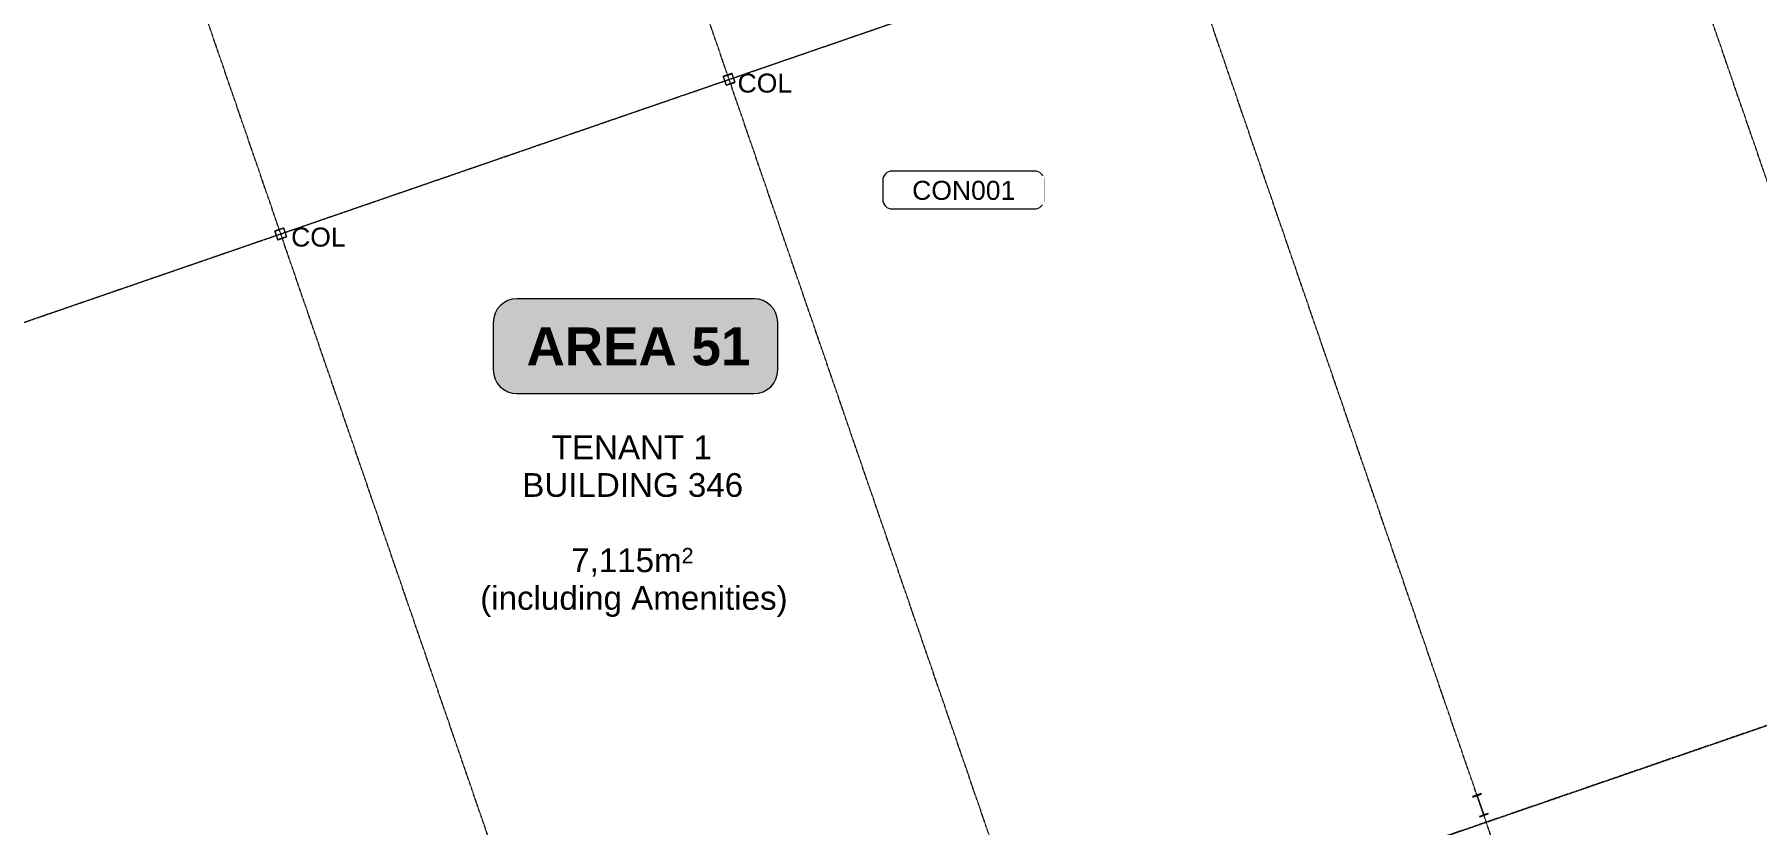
# Model space of a CAD drawing. Header units: millimetres. Extents: x -2612262 to -2065320, y 3717813 to 4283368.
# Drawn here: x -2400033 to -2363717, y 3983893 to 4000544 of the extents above; entities that cross this region are included whole.
import ezdxf

# ---------------------------------------------------------------- set-up
doc = ezdxf.new("R2010")
doc.units = ezdxf.units.MM
for name, pattern in [('Aligning Line', [3.2004, 1.6002, -1.6002]), ('Grid Line', [21, 12, -3, 3, -3]), ('Overhead', [4, 2.5, -1.5])]:
    doc.linetypes.add(name, pattern=pattern)
for name, color, linetype, lineweight in [('A-DETL', 90, 'Continuous', 18), ('A-DETL-GENF', 92, 'Continuous', 5), ('A-FLOR-IDEN', 11, 'Continuous', 5), ('A-FLOR-OVHD', 1, 'Overhead', 13), ('G-ANNO-REFR', 1, 'Aligning Line', 5), ('G-ANNO-TEXT', 231, 'Continuous', 5), ('S-BEAM', 12, 'Continuous', 5), ('S-COLS', 52, 'Continuous', 5), ('S-COLS-IDEN', 171, 'Continuous', 5), ('S-GRID', 1, 'Continuous', 5)]:
    doc.layers.add(name, color=color, linetype=linetype, lineweight=lineweight)
doc.styles.add('Arial', font='arial.ttf', dxfattribs={"height": 500})
doc.styles.add('Arial_2', font='arial.ttf', dxfattribs={"height": 324.945445})
doc.styles.add('Arial_3', font='arial.ttf', dxfattribs={"height": 400})
doc.styles.add('Arial_B', font='arialbd.ttf', dxfattribs={"height": 800})
picture_1 = doc.add_image_def('image1.jpg', size_in_pixel=(6528, 5638))

# ---------------------------------------------------------------- blocks, each defined once
blk = doc.blocks.new('SHS-Square Hollow Section-Column - 200x200xSHS-V2-GA - Part A')
at = {"layer": 'S-COLS', "lineweight": 15}
for p, q in [((-100, 90), (-100, -90)), ((-95, -90), (-95, 90)), ((90, 100), (-90, 100)), ((-90, 95), (90, 95)), ((95, 90), (95, -90)), ((100, -90), (100, 90)), ((90, -95), (-90, -95)), ((-90, -100), (90, -100))]:
    blk.add_line(p, q, dxfattribs=at)
for centre, radius, start, end in [((-90, 90), 10, 90, 180), ((-90, 90), 5, 90, 180), ((90, 90), 10, 360, 90), ((90, 90), 5, 0, 90), ((-90, -90), 10, 180, 270), ((-90, -90), 5, 180, 270), ((90, -90), 5, 270, 0), ((90, -90), 10, 270, 360)]:
    blk.add_arc(centre, radius, start, end, dxfattribs=at)
blk = doc.blocks.new('SHS-Square Hollow Section-Column - 200x200xSHS-V7-GA - Part A')
at = {"layer": 'S-COLS', "lineweight": 15}
for p, q in [((-100, 90), (-100, -90)), ((-95, -90), (-95, 90)), ((90, 100), (-90, 100)), ((-90, 95), (90, 95)), ((95, 90), (95, -90)), ((100, -90), (100, 90)), ((90, -95), (-90, -95)), ((-90, -100), (90, -100))]:
    blk.add_line(p, q, dxfattribs=at)
for centre, radius, start, end in [((-90, 90), 10, 90, 180), ((-90, 90), 5, 90, 180), ((90, 90), 10, 360, 90), ((90, 90), 5, 0, 90), ((-90, -90), 10, 180, 270), ((-90, -90), 5, 180, 270), ((90, -90), 5, 270, 0), ((90, -90), 10, 270, 360)]:
    blk.add_arc(centre, radius, start, end, dxfattribs=at)
blk = doc.blocks.new('Structural Framing 46 - Structural Framing 1-1621990-GA - Part A')
at = {"layer": 'S-BEAM', "lineweight": 13}
for p, q in [((-2410673, 4011883), (-2410841, 4011825)), ((-2410669, 4011871), (-2410673, 4011883)), ((-2410841, 4011825), (-2410837, 4011813)), ((-2410837, 4011813), (-2410767, 4011837)), ((-2410753, 4011830), (-2410636, 4011491)), ((-2410629, 4011494), (-2410745, 4011832)), ((-2410738, 4011847), (-2410669, 4011871)), ((-2410545, 4011511), (-2410614, 4011487)), ((-2410541, 4011499), (-2410545, 4011511)), ((-2410643, 4011477), (-2410713, 4011453)), ((-2410713, 4011453), (-2410709, 4011441)), ((-2410709, 4011441), (-2410541, 4011499)), ((-2397890, 3974777), (-2398069, 3974715)), ((-2398069, 3974715), (-2398065, 3974703)), ((-2398065, 3974703), (-2397990, 3974729)), ((-2397976, 3974722), (-2397843, 3974338)), ((-2397835, 3974341), (-2397967, 3974725)), ((-2397960, 3974739), (-2397885, 3974765)), ((-2397885, 3974765), (-2397890, 3974777)), ((-2397850, 3974324), (-2397926, 3974298)), ((-2397926, 3974298), (-2397921, 3974286)), ((-2397921, 3974286), (-2397742, 3974348)), ((-2397746, 3974360), (-2397821, 3974334)), ((-2397742, 3974348), (-2397746, 3974360))]:
    blk.add_line(p, q, dxfattribs=at)
for centre, start, end in [((-2410763, 4011826), 19.0004, 109.0004), ((-2410735, 4011836), 109.0004, 199.0004), ((-2410647, 4011488), 289.0004, 19.0004), ((-2410618, 4011498), 199.0004, 289.0004), ((-2397986, 3974718), 19.0004, 109.0004), ((-2397957, 3974728), 109.0004, 199.0004), ((-2397854, 3974334), 289.0004, 19.0004), ((-2397825, 3974345), 199.0004, 289.0004)]:
    blk.add_arc(centre, 11.4, start, end, dxfattribs=at)
blk = doc.blocks.new('Structural Framing 5 - Structural Framing 1-1638361-GA - Part A')
at = {"layer": 'S-BEAM', "lineweight": 13}
for p, q in [((-2401222, 4015137), (-2401390, 4015079)), ((-2401390, 4015079), (-2401386, 4015067)), ((-2401386, 4015067), (-2401316, 4015091)), ((-2401302, 4015084), (-2401186, 4014746)), ((-2401178, 4014748), (-2401295, 4015086)), ((-2401288, 4015101), (-2401218, 4015125)), ((-2401218, 4015125), (-2401222, 4015137)), ((-2401193, 4014731), (-2401262, 4014707)), ((-2401262, 4014707), (-2401258, 4014695)), ((-2401258, 4014695), (-2401090, 4014753)), ((-2401094, 4014765), (-2401164, 4014741)), ((-2401090, 4014753), (-2401094, 4014765)), ((-2388439, 3978031), (-2388618, 3977969)), ((-2388618, 3977969), (-2388614, 3977957)), ((-2388614, 3977957), (-2388539, 3977983)), ((-2388525, 3977976), (-2388393, 3977592)), ((-2388385, 3977595), (-2388517, 3977979)), ((-2388510, 3977993), (-2388435, 3978019)), ((-2388435, 3978019), (-2388439, 3978031)), ((-2388400, 3977578), (-2388475, 3977552)), ((-2388475, 3977552), (-2388471, 3977540)), ((-2388471, 3977540), (-2388291, 3977602)), ((-2388295, 3977614), (-2388370, 3977588)), ((-2388291, 3977602), (-2388295, 3977614))]:
    blk.add_line(p, q, dxfattribs=at)
for centre, start, end in [((-2401313, 4015080), 19.0004, 109.0004), ((-2401284, 4015090), 109.0004, 199.0004), ((-2401196, 4014742), 289.0004, 19.0004), ((-2401167, 4014752), 199.0004, 289.0004), ((-2388536, 3977972), 19.0004, 109.0004), ((-2388506, 3977983), 109.0004, 199.0004), ((-2388404, 3977589), 289.0004, 19.0004), ((-2388374, 3977599), 199.0004, 289.0004)]:
    blk.add_arc(centre, 11.4, start, end, dxfattribs=at)
blk = doc.blocks.new('Structural Framing 6 - Structural Framing 1-1639752-GA - Part A')
at = {"layer": 'S-BEAM', "lineweight": 13}
for p, q in [((-2391762, 4018394), (-2391931, 4018336)), ((-2391931, 4018336), (-2391926, 4018324)), ((-2391926, 4018324), (-2391857, 4018348)), ((-2391842, 4018341), (-2391726, 4018003)), ((-2391718, 4018005), (-2391835, 4018343)), ((-2391828, 4018358), (-2391758, 4018382)), ((-2391758, 4018382), (-2391762, 4018394)), ((-2391733, 4017988), (-2391803, 4017964)), ((-2391803, 4017964), (-2391798, 4017952)), ((-2391798, 4017952), (-2391630, 4018010)), ((-2391634, 4018022), (-2391704, 4017998)), ((-2391630, 4018010), (-2391634, 4018022)), ((-2378979, 3981288), (-2379159, 3981226)), ((-2379159, 3981226), (-2379155, 3981214)), ((-2379155, 3981214), (-2379080, 3981240)), ((-2379065, 3981233), (-2378933, 3980849)), ((-2378925, 3980852), (-2379057, 3981236)), ((-2379050, 3981250), (-2378975, 3981276)), ((-2378975, 3981276), (-2378979, 3981288)), ((-2378940, 3980835), (-2379015, 3980809)), ((-2379015, 3980809), (-2379011, 3980797)), ((-2379011, 3980797), (-2378831, 3980859)), ((-2378835, 3980871), (-2378911, 3980845)), ((-2378831, 3980859), (-2378835, 3980871))]:
    blk.add_line(p, q, dxfattribs=at)
for centre, start, end in [((-2391853, 4018337), 19.0004, 109.0004), ((-2391824, 4018347), 109.0004, 199.0004), ((-2391737, 4017999), 289.0004, 19.0004), ((-2391708, 4018009), 199.0004, 289.0004), ((-2379076, 3981229), 19.0004, 109.0004), ((-2379046, 3981240), 109.0004, 199.0004), ((-2378944, 3980846), 289.0004, 19.0004), ((-2378914, 3980856), 199.0004, 289.0004)]:
    blk.add_arc(centre, 11.4, start, end, dxfattribs=at)
blk = doc.blocks.new('Structural Framing 11 - Structural Framing 1-1640090-GA - Part A')
at = {"layer": 'S-BEAM', "lineweight": 13}
for p, q in [((-2382307, 4021650), (-2382475, 4021592)), ((-2382475, 4021592), (-2382471, 4021580)), ((-2382471, 4021580), (-2382402, 4021604)), ((-2382387, 4021597), (-2382271, 4021259)), ((-2382263, 4021261), (-2382380, 4021599)), ((-2382373, 4021614), (-2382303, 4021638)), ((-2382303, 4021638), (-2382307, 4021650)), ((-2382278, 4021244), (-2382347, 4021220)), ((-2382347, 4021220), (-2382343, 4021208)), ((-2382343, 4021208), (-2382175, 4021266)), ((-2382179, 4021278), (-2382249, 4021254)), ((-2382175, 4021266), (-2382179, 4021278)), ((-2369524, 3984544), (-2369704, 3984482)), ((-2369704, 3984482), (-2369700, 3984470)), ((-2369700, 3984470), (-2369624, 3984496)), ((-2369610, 3984489), (-2369478, 3984105)), ((-2369470, 3984108), (-2369602, 3984492)), ((-2369595, 3984506), (-2369520, 3984532)), ((-2369520, 3984532), (-2369524, 3984544)), ((-2369485, 3984091), (-2369560, 3984065)), ((-2369560, 3984065), (-2369556, 3984053)), ((-2369556, 3984053), (-2369376, 3984115)), ((-2369380, 3984127), (-2369455, 3984101)), ((-2369376, 3984115), (-2369380, 3984127))]:
    blk.add_line(p, q, dxfattribs=at)
for centre, start, end in [((-2382398, 4021593), 19.0004, 109.0004), ((-2382369, 4021603), 109.0004, 199.0004), ((-2382281, 4021255), 289.0004, 19.0004), ((-2382253, 4021265), 199.0004, 289.0004), ((-2369621, 3984485), 19.0004, 109.0004), ((-2369591, 3984495), 109.0004, 199.0004), ((-2369489, 3984101), 289.0004, 19.0004), ((-2369459, 3984112), 199.0004, 289.0004)]:
    blk.add_arc(centre, 11.4, start, end, dxfattribs=at)
blk = doc.blocks.new('Structural Framing 50 - Structural Framing 1-1640149-GA - Part A')
at = {"layer": 'S-BEAM', "lineweight": 13}
for p, q in [((-2372852, 4024906), (-2373020, 4024848)), ((-2373020, 4024848), (-2373016, 4024835)), ((-2373016, 4024835), (-2372946, 4024859)), ((-2372932, 4024852), (-2372816, 4024514)), ((-2372808, 4024517), (-2372925, 4024855)), ((-2372918, 4024869), (-2372848, 4024893)), ((-2372848, 4024893), (-2372852, 4024906)), ((-2372823, 4024500), (-2372892, 4024476)), ((-2372892, 4024476), (-2372888, 4024464)), ((-2372888, 4024464), (-2372720, 4024522)), ((-2372724, 4024534), (-2372794, 4024510)), ((-2372720, 4024522), (-2372724, 4024534)), ((-2360069, 3987800), (-2360248, 3987738)), ((-2360248, 3987738), (-2360244, 3987726)), ((-2360244, 3987726), (-2360169, 3987752)), ((-2360155, 3987745), (-2360023, 3987361)), ((-2360015, 3987364), (-2360147, 3987747)), ((-2360140, 3987762), (-2360065, 3987788)), ((-2360065, 3987788), (-2360069, 3987800)), ((-2360030, 3987346), (-2360105, 3987321)), ((-2360105, 3987321), (-2360101, 3987309)), ((-2360101, 3987309), (-2359921, 3987370)), ((-2359925, 3987382), (-2360000, 3987357)), ((-2359921, 3987370), (-2359925, 3987382))]:
    blk.add_line(p, q, dxfattribs=at)
for centre, start, end in [((-2372943, 4024849), 19.0004, 109.0004), ((-2372914, 4024859), 109.0004, 199.0004), ((-2372826, 4024511), 289.0004, 19.0004), ((-2372797, 4024521), 199.0004, 289.0004), ((-2360166, 3987741), 19.0004, 109.0004), ((-2360136, 3987751), 109.0004, 199.0004), ((-2360033, 3987357), 289.0004, 19.0004), ((-2360004, 3987367), 199.0004, 289.0004)]:
    blk.add_arc(centre, 11.4, start, end, dxfattribs=at)
blk = doc.blocks.new('Floor Tag - Wall Tag 17W-1171940-GA - Part A')
at = {"layer": 'A-FLOR-IDEN'}
for p, q in [((7.5, 2), (-7.5, 2)), ((-8.5, 1), (-8.5, -1)), ((8.5, -1), (8.5, 1)), ((-7.5, -2), (7.5, -2))]:
    blk.add_line(p, q, dxfattribs=at)
for centre, start, end in [((-7.5, 1), 90, 180), ((7.5, 1), 360, 90), ((-7.5, -1), 180, 270), ((7.5, -1), 270, 0)]:
    blk.add_arc(centre, 1, start, end, dxfattribs=at)

msp = doc.modelspace()

# ---------------------------------------------------------------- hatches: boundary and pattern name
at = {"layer": 'A-DETL-GENF'}
msp.add_hatch(color=7, dxfattribs=at).paths.add_polyline_path([(-2384858.3, 3992973.9), (-2384780.1, 3992980.1), (-2384703.8, 3992998.4), (-2384631.3, 3993028.4), (-2384564.4, 3993069.4), (-2384504.7, 3993120.4), (-2384453.8, 3993180), (-2384412.8, 3993246.9), (-2384382.8, 3993319.4), (-2384364.4, 3993395.7), (-2384358.3, 3993473.9), (-2384358.3, 3994473.9), (-2384364.4, 3994552.2), (-2384382.8, 3994628.4), (-2384412.8, 3994700.9), (-2384453.8, 3994767.8), (-2384504.7, 3994827.5), (-2384564.4, 3994878.4), (-2384631.3, 3994919.4), (-2384703.8, 3994949.5), (-2384780.1, 3994967.8), (-2384858.3, 3994973.9), (-2389858.3, 3994973.9), (-2389936.5, 3994967.8), (-2390012.8, 3994949.5), (-2390085.3, 3994919.4), (-2390152.2, 3994878.4), (-2390211.8, 3994827.5), (-2390262.8, 3994767.8), (-2390303.8, 3994700.9), (-2390333.8, 3994628.4), (-2390352.1, 3994552.2), (-2390358.3, 3994473.9), (-2390358.3, 3993473.9), (-2390352.1, 3993395.7), (-2390333.8, 3993319.4), (-2390303.8, 3993246.9), (-2390262.8, 3993180), (-2390211.8, 3993120.4), (-2390152.2, 3993069.4), (-2390085.3, 3993028.4), (-2390012.8, 3992998.4), (-2389936.5, 3992980.1), (-2389858.3, 3992973.9)])

# ---------------------------------------------------------------- linework, layer by layer
at = {"layer": 'A-DETL', "lineweight": 20}
for p, q in [((-2384858.3, 3994973.9), (-2389858.3, 3994973.9)), ((-2390358.3, 3994473.9), (-2390358.3, 3993473.9)), ((-2384358.3, 3993473.9), (-2384358.3, 3994473.9)), ((-2389858.3, 3992973.9), (-2384858.3, 3992973.9))]:
    msp.add_line(p, q, dxfattribs=at)
for centre, start, end in [((-2389858.3, 3994473.9), 90, 180), ((-2384858.3, 3994473.9), 0, 90), ((-2389858.3, 3993473.9), 180, 270), ((-2384858.3, 3993473.9), 270, 0)]:
    msp.add_arc(centre, 500, start, end, dxfattribs=at)
at = {"layer": 'A-FLOR-OVHD'}
for p, q in [((-2452858.9, 3976362.5), (-2347563.2, 4012619.5)), ((-2452858.9, 3976362.5), (-2347563.2, 4012619.5)), ((-2446337, 3957456), (-2341051.5, 3993708.7)), ((-2446337, 3957456), (-2341051.5, 3993708.7))]:
    msp.add_line(p, q, dxfattribs=at)
at = {"layer": 'S-GRID', "linetype": 'Grid Line'}
for p, q in [((-2353191.8, 3967536.1), (-2378900.5, 4042197.7)), ((-2363768, 3967536.1), (-2388355.6, 4038942)), ((-2374670.8, 3968484.4), (-2397810.8, 4035686.2)), ((-2385280.7, 3968582.1), (-2407266, 4032430.5)), ((-2473696.2, 3969187.5), (-2337666.9, 4016027.2)), ((-2337697.5, 3994864.2), (-2467184.7, 3950277.1))]:
    msp.add_line(p, q, dxfattribs=at)

# ---------------------------------------------------------------- block references
at = {"layer": 'A-FLOR-IDEN', "xscale": 199.9999999999999, "yscale": 199.9999999999999, "zscale": 199.9999999999999}
msp.add_blockref('Floor Tag - Wall Tag 17W-1171940-GA - Part A', (-2380444.4, 3997266), dxfattribs=at)
at = {"layer": 'S-BEAM'}
for name in ['Structural Framing 50 - Structural Framing 1-1640149-GA - Part A', 'Structural Framing 11 - Structural Framing 1-1640090-GA - Part A', 'Structural Framing 6 - Structural Framing 1-1639752-GA - Part A', 'Structural Framing 5 - Structural Framing 1-1638361-GA - Part A', 'Structural Framing 46 - Structural Framing 1-1621990-GA - Part A']:
    msp.add_blockref(name, (0, 0), dxfattribs=at)
at = {"layer": 'S-COLS', "rotation": 19.00040712009558}
for name, p in [('SHS-Square Hollow Section-Column - 200x200xSHS-V2-GA - Part A', (-2385383.8, 3999596.5)), ('SHS-Square Hollow Section-Column - 200x200xSHS-V7-GA - Part A', (-2394839, 3996340.8))]:
    msp.add_blockref(name, p, dxfattribs=at)

# ---------------------------------------------------------------- texts
at = {"layer": 'G-ANNO-TEXT', "color": 7, "lineweight": 13, "insert": (-2389655.5, 3994370.3), "char_height": 800, "width": 5675.948, "attachment_point": 1, "style": 'Arial_B'}
msp.add_mtext('AREA 51', dxfattribs=at)
at = {"layer": 'G-ANNO-TEXT', "color": 7, "attachment_point": 1}
for s, insert, char_height, width, style in [('TENANT 1 ', (-2389124.4, 3992092.9), 500, 4345.146, 'Arial'), ('BUILDING 346', (-2389746.2, 3991299.1), 500, 5627.846, 'Arial'), ('2', (-2386386, 3989721.7), 324.9, 304.641, 'Arial_2'), ('7,115m', (-2388714.3, 3989711.6), 500, 2821.94, 'Arial'), ('(including Amenities)', (-2390632.5, 3988917.9), 500, 7760.335, 'Arial')]:
    msp.add_mtext(s, dxfattribs=dict(at, insert=insert, char_height=char_height, width=width, style=style))
at = {"layer": 'S-COLS-IDEN', "char_height": 400, "width": 1410.97, "attachment_point": 1, "style": 'Arial_3'}
for insert in [(-2385205.1, 3999718.6), (-2394619.9, 3996473.3)]:
    msp.add_mtext('COL', dxfattribs=dict(at, insert=insert))

# ---------------------------------------------------------------- pictures from other files: only their frames are drawn
at = {"layer": 'G-ANNO-REFR'}
image = msp.add_image(picture_1, insert=(-2382054.9, 4283368.1), size_in_units=(433000, 373966.6), rotation=-122.11743, dxfattribs=at)
image.dxf.flags = 15

# ---------------------------------------------------------------- next in the draw order: texts
at = {"layer": 'A-FLOR-IDEN', "insert": (-2381523, 3997458.4), "char_height": 400, "width": 2677.636, "attachment_point": 1, "style": 'Arial_3', "bg_fill": 3, "box_fill_scale": 1.25, "bg_fill_color": 256, "bg_fill_true_color": 13158600, "bg_fill_transparency": 0}
msp.add_mtext('CON001', dxfattribs=at)

# ---------------------------------------------------------------- next in the draw order: block references
at = {"layer": 'A-FLOR-IDEN', "xscale": 199.9999999999999, "yscale": 199.9999999999999, "zscale": 199.9999999999999}
msp.add_blockref('Floor Tag - Wall Tag 17W-1171940-GA - Part A', (-2380444.4, 3997266), dxfattribs=at)

# ---------------------------------------------------------------- next in the draw order: texts
at = {"layer": 'A-FLOR-IDEN', "insert": (-2381523, 3997458.4), "char_height": 400, "width": 2677.636, "attachment_point": 1, "style": 'Arial_3', "bg_fill": 3, "box_fill_scale": 1.25, "bg_fill_color": 256, "bg_fill_true_color": 13158600, "bg_fill_transparency": 0}
msp.add_mtext('CON001', dxfattribs=at)

doc.saveas('drawing.dxf')
